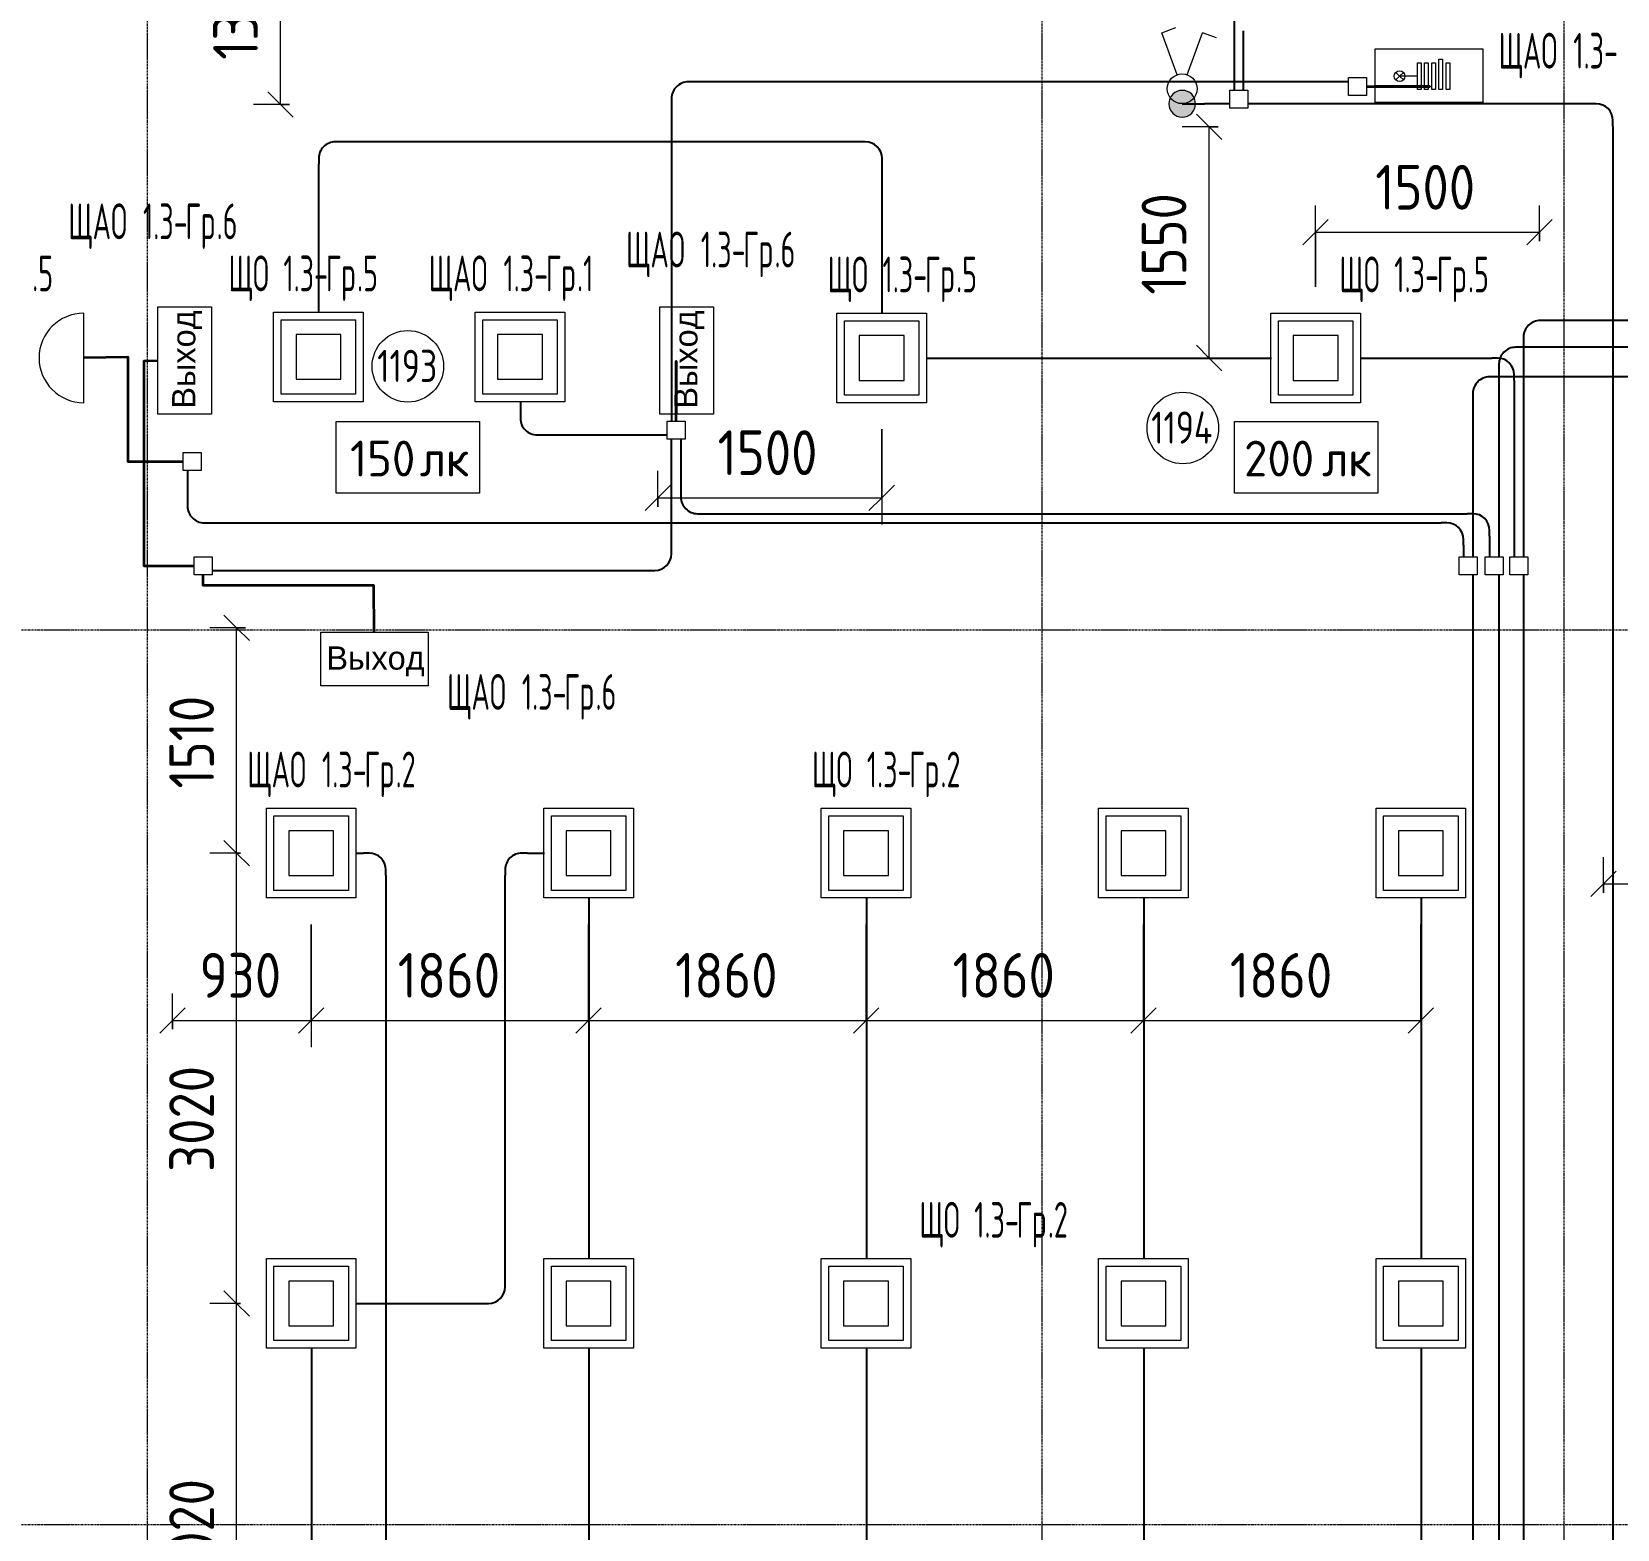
# Model space of a CAD drawing. Header units: millimetres. Extents: x -4730 to 98194, y -4296 to 93388.
# Drawn here: x 77226 to 87858, y 72470 to 82513 of the extents above; entities that cross this region are included whole.
import ezdxf

# ---------------------------------------------------------------- set-up
doc = ezdxf.new("R2010")
doc.units = ezdxf.units.MM
doc.linetypes.add('Линия сетки', pattern=[22.225, 12.7, -3.175, 3.175, -3.175])
for name, color, linetype, lineweight, true_color in [('Короба', 7, 'Continuous', 25, 0x008000), ('Опуск', 7, 'Continuous', 18, 0x007f00), ('Соединительные детали коробов', 7, 'Continuous', 25, 0x008000), ('Типовые аннотации', 5, 'Continuous', 18, 0x0000ff)]:
    doc.layers.add(name, color=color, linetype=linetype, lineweight=lineweight, true_color=true_color)
for name, color, linetype, lineweight in [('Марки помещений', 7, 'Continuous', 9), ('Марки силовых электроприборов', 7, 'Continuous', 9), ('Оси', 7, 'Continuous', 9), ('Провода', 7, 'Continuous', 35), ('Размеры', 7, 'Continuous', 9), ('Размеры-120', 7, 'Continuous', 9)]:
    doc.layers.add(name, color=color, linetype=linetype, lineweight=lineweight)
doc.styles.add('Arial', font='arial.ttf', dxfattribs={"height": 156})
doc.styles.add('GOST Common', font='GOST_Common.ttf', dxfattribs={"width": 0.6, "height": 240})
doc.styles.add('GOST Common_1', font='GOST_Common.ttf', dxfattribs={"width": 0.9, "height": 300})
doc.styles.add('GOST Common_2', font='GOST_Common.ttf', dxfattribs={"height": 240})
doc.styles.add('GOST Common_3', font='GOST_Common.ttf', dxfattribs={"width": 0.8, "height": 216})
doc.dimstyles.new('ADSK_Проверочный', dxfattribs={"dimscale": 304.8, "dimtxt": 301.714499, "dimasz": 0.556693, "dimexe": 0.590551, "dimexo": 0.590551, "dimgap": 0.19685, "dimtad": 1, "dimdec": 3, "dimrnd": 0.001, "dimdsep": 46, "dimtxsty": 'GOST Common_1', "dimblk1": 'OBLIQUE', "dimblk2": 'OBLIQUE', "dimsah": 1, "dimcen": 0.09, "dimazin": 0, "dimtfac": 1, "dimtdec": 4, "dimtix": 1, "dimtmove": 0, "dimatfit": 3, "dimfxl": 1, "dimtvp": 1, "dimtolj": 1, "dimtzin": 0, "dimarcsym": 2})
doc.dimstyles.new('ADSK_Проверочный_1', dxfattribs={"dimscale": 304.8, "dimtxt": 301.714499, "dimasz": 0.556693, "dimexe": 0.590551, "dimexo": 0.590551, "dimgap": 0.19685, "dimtad": 1, "dimdec": 3, "dimrnd": 0.001, "dimdsep": 46, "dimtxsty": 'GOST Common_1', "dimblk1": 'OBLIQUE', "dimblk2": 'OBLIQUE', "dimsah": 1, "dimcen": 0.09, "dimazin": 0, "dimtfac": 1, "dimtdec": 4, "dimtix": 1, "dimtmove": 2, "dimatfit": 3, "dimfxl": 1, "dimtvp": 1, "dimtolj": 1, "dimtzin": 0, "dimarcsym": 2})
doc.dimstyles.new('ADSK_Проверочный_3', dxfattribs={"dimscale": 304.8, "dimtxt": 301.714499, "dimasz": 0.556693, "dimexe": 0.590551, "dimexo": 0.590551, "dimgap": 0.19685, "dimtad": 1, "dimdec": 3, "dimrnd": 0.001, "dimdsep": 46, "dimtxsty": 'GOST Common_1', "dimblk1": 'OBLIQUE', "dimblk2": 'OBLIQUE', "dimsah": 1, "dimcen": 0.09, "dimazin": 0, "dimtfac": 1, "dimtdec": 4, "dimtix": 1, "dimtmove": 0, "dimatfit": 3, "dimfxl": 1, "dimtvp": 1, "dimtolj": 1, "dimtzin": 0, "dimarcsym": 2})

# ---------------------------------------------------------------- blocks, each defined once
blk = doc.blocks.new('M_Короб_ отвод - Плоский торец - ПВХ - Стандартная-V1-1-й этаж')
at = {"layer": 'Соединительные детали коробов'}
for p, q in [((13680, 60610), (13680, 60610)), ((13680, 60610), (13791.95, 60610)), ((13791.95, 60610), (13830.05, 60610))]:
    blk.add_line(p, q, dxfattribs=at)
blk = doc.blocks.new('M_Короб_ отвод - Плоский торец - ПВХ - Стандартная-2386742-1-й этаж')
at = {"layer": 'Соединительные детали коробов'}
for p, q in [((0, 111.95), (0, 150.05)), ((-150.05, 0), (-111.95, 0))]:
    blk.add_line(p, q, dxfattribs=at)
blk.add_arc((-111.95, 111.95), 111.95, 270, 0, dxfattribs=at)
blk = doc.blocks.new('DIMBLOCK246-1-й этаж')
at = {"layer": 'Размеры-120'}
for p, q in [((78894, 83325), (78809, 83410)), ((79010, 83325), (78714, 83325)), ((78894, 82025), (78894, 83325)), ((78894, 83325), (78979, 83240)), ((78894, 83325), (79010, 83325)), ((78894, 82025), (78809, 82110)), ((78954, 82025), (78714, 82025)), ((78894, 82025), (78979, 81940)), ((78894, 82025), (78954, 82025))]:
    blk.add_line(p, q, dxfattribs=at)
at = {"layer": 'Размеры-120', "color": 0, "insert": (78442, 82325), "char_height": 300, "width": 840.71, "attachment_point": 1, "rotation": 90, "line_spacing_factor": 1.022761, "style": 'GOST Common_1'}
blk.add_mtext('1300', dxfattribs=at)
blk = doc.blocks.new('_Oblique')
at = {"color": 0, "linetype": 'ByBlock', "lineweight": -2}
blk.add_line((-0.5, -0.5), (0.5, 0.5), dxfattribs=at)
blk = doc.blocks.new('DIMBLOCK250-1-й этаж')
at = {"layer": 'Размеры-120'}
for p, q in [((88665, 77737), (88665, 76618)), ((88665, 76798), (88665, 77737)), ((87765, 76738), (87765, 76978)), ((87765, 76798), (87850, 76883)), ((88665, 76798), (88750, 76883)), ((87765, 76798), (87680, 76713)), ((87765, 76798), (88665, 76798)), ((87765, 76798), (87765, 76738)), ((88665, 76798), (88580, 76713))]:
    blk.add_line(p, q, dxfattribs=at)
at = {"layer": 'Размеры-120', "color": 0, "insert": (87931, 77250), "char_height": 300, "width": 681.16, "attachment_point": 1, "line_spacing_factor": 1.022761, "style": 'GOST Common_1'}
blk.add_mtext('900', dxfattribs=at)
blk = doc.blocks.new('DIMBLOCK259-1-й этаж')
at = {"layer": 'Размеры-120'}
for p, q in [((85181, 81875), (84941, 81875)), ((85121, 81875), (85036, 81960)), ((85121, 80325), (85121, 81875)), ((85121, 81875), (85205, 81790)), ((85121, 81875), (85181, 81875)), ((85121, 80325), (85036, 80410)), ((85360, 80325), (84941, 80325)), ((85121, 80325), (85205, 80240)), ((85121, 80325), (85360, 80325))]:
    blk.add_line(p, q, dxfattribs=at)
at = {"layer": 'Размеры-120', "color": 0, "insert": (84668, 80750), "char_height": 300, "width": 840.71, "attachment_point": 1, "rotation": 90, "line_spacing_factor": 1.022761, "style": 'GOST Common_1'}
blk.add_mtext('1550', dxfattribs=at)
blk = doc.blocks.new('DIMBLOCK260-1-й этаж')
at = {"layer": 'Размеры-120'}
for p, q in [((82925, 79848), (82925, 79208)), ((82925, 79388), (82925, 79848)), ((81425, 79328), (81425, 79568)), ((81425, 79388), (81510, 79473)), ((82925, 79388), (83010, 79473)), ((81425, 79388), (81340, 79303)), ((81425, 79388), (82925, 79388)), ((81425, 79388), (81425, 79328)), ((82925, 79388), (82840, 79303))]:
    blk.add_line(p, q, dxfattribs=at)
at = {"layer": 'Размеры-120', "color": 0, "insert": (81825, 79840), "char_height": 300, "width": 840.71, "attachment_point": 1, "line_spacing_factor": 1.022761, "style": 'GOST Common_1'}
blk.add_mtext('1500', dxfattribs=at)
blk = doc.blocks.new('DIMBLOCK261-1-й этаж')
at = {"layer": 'Размеры-120'}
for p, q in [((85835, 80802), (85835, 81348)), ((87335, 81108), (87335, 81348)), ((85835, 81168), (85920, 81253)), ((87335, 81168), (87420, 81253)), ((85835, 81168), (85750, 81083)), ((85835, 81168), (87335, 81168)), ((85835, 81168), (85835, 80802)), ((87335, 81168), (87250, 81083)), ((87335, 81168), (87335, 81108))]:
    blk.add_line(p, q, dxfattribs=at)
at = {"layer": 'Размеры-120', "color": 0, "insert": (86235, 81620), "char_height": 300, "width": 840.71, "attachment_point": 1, "line_spacing_factor": 1.022761, "style": 'GOST Common_1'}
blk.add_mtext('1500', dxfattribs=at)
blk = doc.blocks.new('DIMBLOCK262-1-й этаж')
at = {"layer": 'Размеры-120'}
for p, q in [((79100, 76527), (79100, 75703)), ((79100, 75883), (79100, 76527)), ((78170, 75823), (78170, 76063)), ((78170, 75883), (78255, 75968)), ((79100, 75883), (79185, 75968)), ((78170, 75883), (78085, 75798)), ((78170, 75883), (79100, 75883)), ((78170, 75883), (78170, 75823)), ((79100, 75883), (79015, 75798))]:
    blk.add_line(p, q, dxfattribs=at)
at = {"layer": 'Размеры-120', "color": 0, "insert": (78351, 76335), "char_height": 300, "width": 681.16, "attachment_point": 1, "line_spacing_factor": 1.022761, "style": 'GOST Common_1'}
blk.add_mtext('930', dxfattribs=at)
blk = doc.blocks.new('DIMBLOCK263-1-й этаж')
at = {"layer": 'Размеры-120'}
for p, q in [((79100, 76527), (79100, 75703)), ((79100, 75883), (79100, 76527)), ((80960, 76527), (80960, 75703)), ((80960, 75883), (80960, 76527)), ((79100, 75883), (79185, 75968)), ((80960, 75883), (81045, 75968)), ((79100, 75883), (79015, 75798)), ((79100, 75883), (80960, 75883)), ((80960, 75883), (80875, 75798))]:
    blk.add_line(p, q, dxfattribs=at)
at = {"layer": 'Размеры-120', "color": 0, "insert": (79680, 76335), "char_height": 300, "width": 840.71, "attachment_point": 1, "line_spacing_factor": 1.022761, "style": 'GOST Common_1'}
blk.add_mtext('1860', dxfattribs=at)
blk = doc.blocks.new('DIMBLOCK264-1-й этаж')
at = {"layer": 'Размеры-120'}
for p, q in [((80960, 76527), (80960, 75703)), ((80960, 75883), (80960, 76527)), ((82820, 76527), (82820, 75703)), ((82820, 75883), (82820, 76527)), ((80960, 75883), (81045, 75968)), ((82820, 75883), (82905, 75968)), ((80960, 75883), (80875, 75798)), ((80960, 75883), (82820, 75883)), ((82820, 75883), (82735, 75798))]:
    blk.add_line(p, q, dxfattribs=at)
at = {"layer": 'Размеры-120', "color": 0, "insert": (81540, 76335), "char_height": 300, "width": 840.71, "attachment_point": 1, "line_spacing_factor": 1.022761, "style": 'GOST Common_1'}
blk.add_mtext('1860', dxfattribs=at)
blk = doc.blocks.new('DIMBLOCK265-1-й этаж')
at = {"layer": 'Размеры-120'}
for p, q in [((82820, 76527), (82820, 75703)), ((82820, 75883), (82820, 76527)), ((84680, 76527), (84680, 75703)), ((84680, 75883), (84680, 76527)), ((82820, 75883), (82905, 75968)), ((84680, 75883), (84765, 75968)), ((82820, 75883), (82735, 75798)), ((82820, 75883), (84680, 75883)), ((84680, 75883), (84595, 75798))]:
    blk.add_line(p, q, dxfattribs=at)
at = {"layer": 'Размеры-120', "color": 0, "insert": (83400, 76335), "char_height": 300, "width": 840.71, "attachment_point": 1, "line_spacing_factor": 1.022761, "style": 'GOST Common_1'}
blk.add_mtext('1860', dxfattribs=at)
blk = doc.blocks.new('DIMBLOCK266-1-й этаж')
at = {"layer": 'Размеры-120'}
for p, q in [((84680, 76527), (84680, 75703)), ((84680, 75883), (84680, 76527)), ((86540, 76527), (86540, 75703)), ((86540, 75883), (86540, 76527)), ((84680, 75883), (84765, 75968)), ((86540, 75883), (86625, 75968)), ((84680, 75883), (84595, 75798)), ((84680, 75883), (86540, 75883)), ((86540, 75883), (86455, 75798))]:
    blk.add_line(p, q, dxfattribs=at)
at = {"layer": 'Размеры-120', "color": 0, "insert": (85260, 76335), "char_height": 300, "width": 840.71, "attachment_point": 1, "line_spacing_factor": 1.022761, "style": 'GOST Common_1'}
blk.add_mtext('1860', dxfattribs=at)
blk = doc.blocks.new('DIMBLOCK267-1-й этаж')
at = {"layer": 'Размеры-120'}
for p, q in [((78600, 78515), (78515, 78600)), ((78660, 78515), (78420, 78515)), ((78600, 77005), (78600, 78515)), ((78600, 78515), (78685, 78430)), ((78600, 78515), (78660, 78515)), ((78600, 77005), (78515, 77090)), ((78625, 77005), (78420, 77005)), ((78600, 77005), (78685, 76920)), ((78600, 77005), (78625, 77005))]:
    blk.add_line(p, q, dxfattribs=at)
at = {"layer": 'Размеры-120', "color": 0, "insert": (78148, 77438), "char_height": 300, "width": 773.21, "attachment_point": 1, "rotation": 90, "line_spacing_factor": 1.022761, "style": 'GOST Common_1'}
blk.add_mtext('1510', dxfattribs=at)
blk = doc.blocks.new('DIMBLOCK269-1-й этаж')
at = {"layer": 'Размеры-120'}
for p, q in [((78600, 73985), (78515, 74070)), ((78625, 73985), (78420, 73985)), ((78600, 70965), (78600, 73985)), ((78600, 73985), (78685, 73900)), ((78600, 73985), (78625, 73985)), ((78600, 70965), (78515, 71050)), ((78625, 70965), (78420, 70965)), ((78600, 70965), (78685, 70880)), ((78600, 70965), (78625, 70965))]:
    blk.add_line(p, q, dxfattribs=at)
at = {"layer": 'Размеры-120', "color": 0, "insert": (78148, 72097), "char_height": 300, "width": 908.21, "attachment_point": 1, "rotation": 90, "line_spacing_factor": 1.022761, "style": 'GOST Common_1'}
blk.add_mtext('3020', dxfattribs=at)
blk = doc.blocks.new('DIMBLOCK270-1-й этаж')
at = {"layer": 'Размеры-120'}
for p, q in [((78600, 77005), (78515, 77090)), ((78625, 77005), (78420, 77005)), ((78600, 73985), (78600, 77005)), ((78600, 77005), (78685, 76920)), ((78600, 77005), (78625, 77005)), ((78600, 73985), (78515, 74070)), ((78625, 73985), (78420, 73985)), ((78600, 73985), (78685, 73900)), ((78600, 73985), (78625, 73985))]:
    blk.add_line(p, q, dxfattribs=at)
at = {"layer": 'Размеры-120', "color": 0, "insert": (78148, 74867), "char_height": 300, "width": 908.21, "attachment_point": 1, "rotation": 90, "line_spacing_factor": 1.022761, "style": 'GOST Common_1'}
blk.add_mtext('3020', dxfattribs=at)
blk = doc.blocks.new('ADSK_Марка_Помещение_1_ГОСТ21-501-2011 - Номер-85995-1-й этаж')
at = {"layer": 'Марки помещений'}
blk.add_circle((0, 0), 2, dxfattribs=at)
blk = doc.blocks.new('Морка помещения_освещённость_ - Морка помещения_освещённость_-1484368-1-й этаж')
at = {"layer": 'Марки помещений', "color": 190, "true_color": 0x8000ff}
for p, q in [((-4, 0), (-4, 4)), ((-4, 4), (4, 4)), ((4, 4), (4, 0)), ((4, 0), (-4, 0))]:
    blk.add_line(p, q, dxfattribs=at)

msp = doc.modelspace()

# ---------------------------------------------------------------- hatches: boundary and pattern name
at = {"layer": 'Опуск'}
h = msp.add_hatch(color=256, dxfattribs=at)
edge = h.paths.add_edge_path(flags=0)
edge.add_arc((84940, 82030), 90, 180, 360)
edge.add_arc((84940, 82030), 90, 0, 180)

# ---------------------------------------------------------------- linework, layer by layer
at = {"layer": 'Короба'}
for p, q in [((85288.5, 82594.95), (85288.5, 82121.5)), ((85351.5, 82121.5), (85351.5, 82519.8579)), ((86055.6175, 82176.6228), (81665.7905, 82176.6228)), ((81515.7405, 82026.5728), (81515.7405, 79900.9827)), ((85260, 82030), (85090.05, 82030)), ((87678.45, 82030), (85380, 82030)), ((87828.5, 81879.95), (87828.5, 66113.5)), ((82777.214, 81775), (79300.209, 81775)), ((79150.159, 80629.4964), (79150.159, 81624.95)), ((82927.264, 80622.5), (82927.264, 81624.95)), ((90173.8173, 80577.0076), (87379.1831, 80577.0076)), ((90173.8173, 80397.0076), (87214.1831, 80397.0076)), ((87229.1331, 80426.9576), (87229.1331, 78991.0663)), ((83224.764, 80325), (85539.764, 80325)), ((86134.764, 80325), (87016.0831, 80325)), ((90173.8173, 80198.5), (87039.1831, 80198.5)), ((87064.1331, 80246.9576), (87064.1331, 78991.0663)), ((87166.1331, 80174.95), (87166.1331, 78991.0663)), ((80502.264, 80034.4964), (80502.264, 79959.5327)), ((86889.1331, 80048.45), (86889.1331, 78991.0663)), ((80652.314, 79809.4827), (81487.2405, 79809.4827)), ((81515.7405, 79049.9295), (81515.7405, 79780.9827)), ((81578.7405, 79780.9827), (81578.7405, 79431.0327)), ((78270.1101, 79570.369), (78270.1101, 79370.05)), ((78420.1601, 79220), (86676.0831, 79220)), ((81728.7905, 79280.9827), (86851.0831, 79280.9827)), ((87001.1331, 79130.9327), (87001.1331, 78991.0663)), ((86826.1331, 79069.95), (86826.1331, 78991.0663)), ((78435.0769, 78899.8795), (81365.6905, 78899.8795)), ((86889.1331, 78871.0663), (86889.1331, 66070.05)), ((87064.1331, 78871.0663), (87064.1331, 65950.05)), ((87229.1331, 78871.0663), (87229.1331, 65850.05)), ((79399.764, 77005), (79449.714, 77005)), ((80550.05, 77005), (80664.764, 77005)), ((79599.764, 76854.95), (79599.764, 68095.05)), ((80400, 74135.05), (80400, 76854.95)), ((80962.264, 76707.5), (80962.264, 74282.5)), ((82822.264, 76707.5), (82822.264, 74282.5)), ((84682.264, 76707.5), (84682.264, 74282.5)), ((86542.264, 76707.5), (86542.264, 74282.5)), ((79399.764, 73985), (80249.95, 73985)), ((79102.264, 73687.5), (79102.264, 71262.5)), ((80962.264, 73687.5), (80962.264, 71262.5)), ((82822.264, 73687.5), (82822.264, 71262.5)), ((84682.264, 73687.5), (84682.264, 71262.5)), ((86542.264, 73687.5), (86542.264, 71262.5))]:
    msp.add_line(p, q, dxfattribs=at)
at = {"layer": 'Опуск'}
for start, end in [(0, 180), (180, 0)]:
    msp.add_arc((84940, 82030), 90, start, end, dxfattribs=at)
at = {"layer": 'Оси', "linetype": 'Линия сетки'}
for p, q in [((78000, 93388.3703), (78000, -3096.3487)), ((84000, 93388.3703), (84000, -3096.3487)), ((87500, 93388.3703), (87500, -3096.3487)), ((98194.2682, 78500), (-3530.0173, 78500)), ((98194.2682, 72500), (-3530.0173, 72500))]:
    msp.add_line(p, q, dxfattribs=at)
at = {"layer": 'Провода', "flags": 128}
for points in [[(86175.6175, 82145.123), (86600, 82145.1248), (86234.9821, 82145.1248)], [(77575, 80327.5764), (77870, 80331.9176), (77870, 79630.3711), (78241.6101, 79630.3693)], [(78071.501, 80305.0611), (77978.2463, 80303.3486), (77978.2463, 78931.3815), (78315.0769, 78931.3798)], [(81547.2399, 79900.9827), (81547.2357, 80303.3486), (81547.2357, 79948.3665)], [(79522.9329, 78486.7452), (79519.7461, 78800), (78375.0721, 78800), (78375.0747, 78871.3795)]]:
    msp.add_lwpolyline(points, dxfattribs=at)
at = {"layer": 'Типовые аннотации'}
for p, q in [((84803.1919, 82506.5204), (84897.1612, 82540.7224)), ((84905.798, 82224.6126), (84803.1919, 82506.5204)), ((84974.202, 82224.6126), (85076.8081, 82506.5204)), ((85170.7773, 82472.3184), (85076.8081, 82506.5204)), ((78847.895, 80631.9964), (79447.895, 80631.9964)), ((78847.895, 80031.9964), (78847.895, 80631.9964)), ((79447.895, 80631.9964), (79447.895, 80031.9964)), ((82625, 80625), (83225, 80625)), ((82625, 80025), (82625, 80625)), ((83225, 80625), (83225, 80025)), ((85535, 80625), (86135, 80625)), ((85535, 80025), (85535, 80625)), ((86135, 80625), (86135, 80025)), ((78897.895, 80581.9964), (79397.895, 80581.9964)), ((78897.895, 80081.9964), (78897.895, 80581.9964)), ((79397.895, 80581.9964), (79397.895, 80081.9964)), ((82675, 80575), (83175, 80575)), ((82675, 80075), (82675, 80575)), ((83175, 80575), (83175, 80075)), ((85585, 80575), (86085, 80575)), ((85585, 80075), (85585, 80575)), ((86085, 80575), (86085, 80075)), ((78997.895, 80481.9964), (78997.895, 80181.9964)), ((79297.895, 80481.9964), (78997.895, 80481.9964)), ((79297.895, 80181.9964), (79297.895, 80481.9964)), ((82775, 80475), (82775, 80175)), ((83075, 80475), (82775, 80475)), ((83075, 80175), (83075, 80475)), ((85685, 80475), (85685, 80175)), ((85985, 80475), (85685, 80475)), ((85985, 80175), (85985, 80475)), ((78997.895, 80181.9964), (79297.895, 80181.9964)), ((82775, 80175), (83075, 80175)), ((85685, 80175), (85985, 80175)), ((79397.895, 80081.9964), (78897.895, 80081.9964)), ((83175, 80075), (82675, 80075)), ((86085, 80075), (85585, 80075)), ((79447.895, 80031.9964), (78847.895, 80031.9964)), ((83225, 80025), (82625, 80025)), ((86135, 80025), (85535, 80025)), ((80660, 77305), (81260, 77305)), ((80660, 76705), (80660, 77305)), ((81260, 77305), (81260, 76705)), ((82520, 77305), (83120, 77305)), ((82520, 76705), (82520, 77305)), ((83120, 77305), (83120, 76705)), ((84380, 77305), (84980, 77305)), ((84380, 76705), (84380, 77305)), ((84980, 77305), (84980, 76705)), ((86240, 77305), (86840, 77305)), ((86240, 76705), (86240, 77305)), ((86840, 77305), (86840, 76705)), ((80710, 77255), (81210, 77255)), ((80710, 76755), (80710, 77255)), ((81210, 77255), (81210, 76755)), ((82570, 77255), (83070, 77255)), ((82570, 76755), (82570, 77255)), ((83070, 77255), (83070, 76755)), ((84430, 77255), (84930, 77255)), ((84430, 76755), (84430, 77255)), ((84930, 77255), (84930, 76755)), ((86290, 77255), (86790, 77255)), ((86290, 76755), (86290, 77255)), ((86790, 77255), (86790, 76755)), ((80810, 77155), (80810, 76855)), ((81110, 77155), (80810, 77155)), ((81110, 76855), (81110, 77155)), ((82670, 77155), (82670, 76855)), ((82970, 77155), (82670, 77155)), ((82970, 76855), (82970, 77155)), ((84530, 77155), (84530, 76855)), ((84830, 77155), (84530, 77155)), ((84830, 76855), (84830, 77155)), ((86390, 77155), (86390, 76855)), ((86690, 77155), (86390, 77155)), ((86690, 76855), (86690, 77155)), ((80810, 76855), (81110, 76855)), ((82670, 76855), (82970, 76855)), ((84530, 76855), (84830, 76855)), ((86390, 76855), (86690, 76855)), ((81260, 76705), (80660, 76705)), ((81210, 76755), (80710, 76755)), ((83120, 76705), (82520, 76705)), ((83070, 76755), (82570, 76755)), ((84980, 76705), (84380, 76705)), ((84930, 76755), (84430, 76755)), ((86840, 76705), (86240, 76705)), ((86790, 76755), (86290, 76755)), ((78800, 74285), (79400, 74285)), ((78800, 73685), (78800, 74285)), ((78850, 74235), (79350, 74235)), ((78850, 73735), (78850, 74235)), ((79350, 74235), (79350, 73735)), ((79400, 74285), (79400, 73685)), ((80660, 74285), (81260, 74285)), ((80660, 73685), (80660, 74285)), ((80710, 74235), (81210, 74235)), ((80710, 73735), (80710, 74235)), ((81210, 74235), (81210, 73735)), ((81260, 74285), (81260, 73685)), ((82520, 74285), (83120, 74285)), ((82520, 73685), (82520, 74285)), ((82570, 74235), (83070, 74235)), ((82570, 73735), (82570, 74235)), ((83070, 74235), (83070, 73735)), ((83120, 74285), (83120, 73685)), ((84380, 74285), (84980, 74285)), ((84380, 73685), (84380, 74285)), ((84430, 74235), (84930, 74235)), ((84430, 73735), (84430, 74235)), ((84930, 74235), (84930, 73735)), ((84980, 74285), (84980, 73685)), ((86240, 74285), (86840, 74285)), ((86240, 73685), (86240, 74285)), ((86290, 74235), (86790, 74235)), ((86290, 73735), (86290, 74235)), ((86790, 74235), (86790, 73735)), ((86840, 74285), (86840, 73685)), ((78950, 74135), (78950, 73835)), ((79250, 74135), (78950, 74135)), ((79250, 73835), (79250, 74135)), ((80810, 74135), (80810, 73835)), ((81110, 74135), (80810, 74135)), ((81110, 73835), (81110, 74135)), ((82670, 74135), (82670, 73835)), ((82970, 74135), (82670, 74135)), ((82970, 73835), (82970, 74135)), ((84530, 74135), (84530, 73835)), ((84830, 74135), (84530, 74135)), ((84830, 73835), (84830, 74135)), ((86390, 74135), (86390, 73835)), ((86690, 74135), (86390, 74135)), ((86690, 73835), (86690, 74135)), ((78950, 73835), (79250, 73835)), ((80810, 73835), (81110, 73835)), ((82670, 73835), (82970, 73835)), ((84530, 73835), (84830, 73835)), ((86390, 73835), (86690, 73835)), ((79400, 73685), (78800, 73685)), ((79350, 73735), (78850, 73735)), ((81260, 73685), (80660, 73685)), ((81210, 73735), (80710, 73735)), ((83120, 73685), (82520, 73685)), ((83070, 73735), (82570, 73735)), ((84980, 73685), (84380, 73685)), ((84930, 73735), (84430, 73735)), ((86840, 73685), (86240, 73685)), ((86790, 73735), (86290, 73735))]:
    msp.add_line(p, q, dxfattribs=at)
at = {"layer": 'Типовые аннотации', "color": 1, "true_color": 0xff0000}
for p, q in [((86234.9821, 82038.2548), (86234.9821, 82398.2548)), ((86234.9821, 82398.2548), (86954.9821, 82398.2548)), ((86954.9821, 82398.2548), (86954.9821, 82038.2548)), ((86517.8665, 82305.153), (86541.8665, 82305.153)), ((86517.8665, 82125.153), (86517.8665, 82305.153)), ((86541.8665, 82305.153), (86541.8665, 82125.153)), ((86565.8665, 82305.153), (86589.8665, 82305.153)), ((86565.8665, 82125.153), (86565.8665, 82305.153)), ((86589.8665, 82305.153), (86589.8665, 82125.153)), ((86613.8665, 82305.153), (86637.8665, 82305.153)), ((86613.8665, 82125.153), (86613.8665, 82305.153)), ((86637.8665, 82305.153), (86637.8665, 82125.153)), ((86661.8665, 82329.153), (86685.8665, 82329.153)), ((86661.8665, 82125.153), (86661.8665, 82329.153)), ((86685.8665, 82329.153), (86685.8665, 82125.153)), ((86709.8665, 82305.153), (86733.8665, 82305.153)), ((86709.8665, 82125.153), (86709.8665, 82305.153)), ((86733.8665, 82305.153), (86733.8665, 82125.153)), ((86055.6175, 82205.1228), (86175.6175, 82205.1228)), ((86055.6175, 82085.1228), (86055.6175, 82205.1228)), ((86175.6175, 82205.1228), (86175.6175, 82085.1228)), ((86372.4107, 82240.6088), (86397.8665, 82215.153)), ((86397.8665, 82215.153), (86372.4107, 82189.6971)), ((86423.3224, 82240.6088), (86397.8665, 82215.153)), ((86517.8665, 82215.153), (86397.8665, 82215.153)), ((86397.8665, 82215.153), (86423.3224, 82189.6971)), ((86175.6175, 82085.1228), (86055.6175, 82085.1228)), ((86541.8665, 82125.153), (86517.8665, 82125.153)), ((86589.8665, 82125.153), (86565.8665, 82125.153)), ((86637.8665, 82125.153), (86613.8665, 82125.153)), ((86685.8665, 82125.153), (86661.8665, 82125.153)), ((86733.8665, 82125.153), (86709.8665, 82125.153)), ((86954.9821, 82038.2548), (86234.9821, 82038.2548)), ((77575, 80025.369), (77575, 80625.369)), ((80200, 80631.9964), (80800, 80631.9964)), ((80200, 80031.9964), (80200, 80631.9964)), ((80800, 80631.9964), (80800, 80031.9964)), ((80250, 80581.9964), (80750, 80581.9964)), ((80250, 80081.9964), (80250, 80581.9964)), ((80750, 80581.9964), (80750, 80081.9964)), ((80350, 80481.9964), (80350, 80181.9964)), ((80650, 80481.9964), (80350, 80481.9964)), ((80650, 80181.9964), (80650, 80481.9964)), ((80350, 80181.9964), (80650, 80181.9964)), ((80750, 80081.9964), (80250, 80081.9964)), ((80800, 80031.9964), (80200, 80031.9964)), ((81487.2405, 79900.9827), (81607.2405, 79900.9827)), ((81487.2405, 79780.9827), (81487.2405, 79900.9827)), ((81607.2405, 79900.9827), (81607.2405, 79780.9827)), ((81607.2405, 79780.9827), (81487.2405, 79780.9827)), ((78241.6101, 79690.369), (78361.6101, 79690.369)), ((78241.6101, 79570.369), (78241.6101, 79690.369)), ((78361.6101, 79690.369), (78361.6101, 79570.369)), ((78361.6101, 79570.369), (78241.6101, 79570.369)), ((78315.0769, 78991.3795), (78435.0769, 78991.3795)), ((78315.0769, 78871.3795), (78315.0769, 78991.3795)), ((78435.0769, 78991.3795), (78435.0769, 78871.3795)), ((86797.6331, 78991.0663), (86917.6331, 78991.0663)), ((86797.6331, 78871.0663), (86797.6331, 78991.0663)), ((86917.6331, 78991.0663), (86917.6331, 78871.0663)), ((86972.6331, 78991.0663), (87092.6331, 78991.0663)), ((86972.6331, 78871.0663), (86972.6331, 78991.0663)), ((87092.6331, 78991.0663), (87092.6331, 78871.0663)), ((78435.0769, 78871.3795), (78315.0769, 78871.3795)), ((86917.6331, 78871.0663), (86797.6331, 78871.0663)), ((87092.6331, 78871.0663), (86972.6331, 78871.0663)), ((78800, 77305), (79400, 77305)), ((78800, 76705), (78800, 77305)), ((79400, 77305), (79400, 76705)), ((78850, 77255), (79350, 77255)), ((78850, 76755), (78850, 77255)), ((79350, 77255), (79350, 76755)), ((78950, 77155), (78950, 76855)), ((79250, 77155), (78950, 77155)), ((79250, 76855), (79250, 77155)), ((78950, 76855), (79250, 76855)), ((79400, 76705), (78800, 76705)), ((79350, 76755), (78850, 76755))]:
    msp.add_line(p, q, dxfattribs=at)
at = {"layer": 'Типовые аннотации', "color": 16, "true_color": 0x800000}
for p, q in [((85260, 82121.5), (85380, 82121.5)), ((85260, 82001.5), (85260, 82121.5)), ((85380, 82121.5), (85380, 82001.5)), ((85380, 82001.5), (85260, 82001.5)), ((87137.6331, 78991.0663), (87257.6331, 78991.0663)), ((87137.6331, 78871.0663), (87137.6331, 78991.0663)), ((87257.6331, 78991.0663), (87257.6331, 78871.0663)), ((87257.6331, 78871.0663), (87137.6331, 78871.0663))]:
    msp.add_line(p, q, dxfattribs=at)
at = {"layer": 'Типовые аннотации', "color": 96, "true_color": 0x008000}
for p, q in [((78071.501, 79948.3665), (78071.501, 80668.3665)), ((78071.501, 80668.3665), (78431.501, 80668.3665)), ((78431.501, 80668.3665), (78431.501, 79948.3665)), ((81438.2548, 79948.3665), (81438.2548, 80668.3665)), ((81438.2548, 80668.3665), (81798.2548, 80668.3665)), ((81798.2548, 80668.3665), (81798.2548, 79948.3665)), ((78431.501, 79948.3665), (78071.501, 79948.3665)), ((81798.2548, 79948.3665), (81438.2548, 79948.3665)), ((79164.764, 78126.7452), (79164.764, 78486.7452)), ((79164.764, 78486.7452), (79884.764, 78486.7452)), ((79884.764, 78486.7452), (79884.764, 78126.7452)), ((79884.764, 78126.7452), (79164.764, 78126.7452))]:
    msp.add_line(p, q, dxfattribs=at)
at = {"layer": 'Типовые аннотации'}
msp.add_circle((84940, 82130.6433), 100, dxfattribs=at)
at = {"layer": 'Типовые аннотации', "color": 1, "true_color": 0xff0000}
msp.add_circle((86397.8665, 82215.153), 36, dxfattribs=at)
msp.add_arc((77575, 80325.369), 300, 90, 270, dxfattribs=at)

# ---------------------------------------------------------------- block references
at = {"layer": 'Марки помещений', "xscale": 120, "yscale": 120, "zscale": 120}
for p in [(79747.8877, 80269.246), (84944.4235, 79855.5888)]:
    msp.add_blockref('ADSK_Марка_Помещение_1_ГОСТ21-501-2011 - Номер-85995-1-й этаж', p, dxfattribs=at)
at = {"layer": 'Марки помещений', "color": 190, "true_color": 0x8000ff, "xscale": 120, "yscale": 120, "zscale": 120}
for p in [(79747.8877, 79418.7512), (85770.8753, 79418.7512)]:
    msp.add_blockref('Морка помещения_освещённость_ - Морка помещения_освещённость_-1484368-1-й этаж', p, dxfattribs=at)
at = {"layer": 'Соединительные детали коробов'}
for p, rotation in [((81515.7405, 82176.6228), 180), ((87828.5, 82030), 90), ((79150.159, 81775), 180), ((82927.264, 81775), 90), ((87229.1331, 80577.0076), 180), ((87064.1331, 80397.0076), 180), ((87166.1331, 80325), 90), ((86889.1331, 80198.5), 180), ((80502.264, 79809.4827), 270), ((81578.7405, 79280.9827), 270), ((78270.1101, 79220), 270), ((86826.1331, 79220), 90), ((87001.1331, 79280.9827), 90), ((79599.764, 77005), 90), ((80400, 77005), 180)]:
    msp.add_blockref('M_Короб_ отвод - Плоский торец - ПВХ - Стандартная-2386742-1-й этаж', p, dxfattribs=dict(at, rotation=rotation))
for name, p in [('M_Короб_ отвод - Плоский торец - ПВХ - Стандартная-V1-1-й этаж', (71260, 21420)), ('M_Короб_ отвод - Плоский торец - ПВХ - Стандартная-2386742-1-й этаж', (81515.7405, 78899.8795)), ('M_Короб_ отвод - Плоский торец - ПВХ - Стандартная-2386742-1-й этаж', (80400, 73985))]:
    msp.add_blockref(name, p, dxfattribs=at)

# ---------------------------------------------------------------- texts
at = {"layer": 'Марки помещений', "char_height": 216, "attachment_point": 1, "style": 'GOST Common_3'}
for s, insert, width in [('1193', (79542.6118, 80380.0332), 507.9492), ('1194', (84732.4275, 79966.376), 523.3416)]:
    msp.add_mtext(s, dxfattribs=dict(at, insert=insert, width=width))
at = {"layer": 'Марки помещений', "color": 190, "true_color": 0x8000ff, "char_height": 240, "attachment_point": 1, "style": 'GOST Common_2'}
for s, insert, width in [('150', (79360.0039, 79770.4631), 567.59475), ('200', (85354.7914, 79770.4631), 634.9365), ('лк', (79828.3164, 79770.4631), 413.67075), ('лк', (85878.6664, 79770.4631), 413.67075)]:
    msp.add_mtext(s, dxfattribs=dict(at, insert=insert, width=width))
at = {"layer": 'Марки силовых электроприборов', "char_height": 240, "attachment_point": 1, "style": 'GOST Common'}
for s, insert, width in [('ЩАО', (87060.9264, 82505.6296), 502.17705), (' 1.3-', (87475.2639, 82505.6296), 450.2277), ('ЩАО', (77470.2853, 81361.3386), 502.17705), (' 1.3-', (77884.6228, 81361.3386), 450.2277), ('Гр', (78256.0978, 81361.3386), 253.9746), ('.6', (78465.6478, 81361.3386), 178.93665), ('ЩАО', (81210.9477, 81172.1788), 502.17705), (' 1.3-', (81625.2852, 81172.1788), 450.2277), ('Гр', (81996.7602, 81172.1788), 253.9746), ('.6', (82206.3102, 81172.1788), 178.93665), ('.5', (77228.8174, 81012.1788), 178.93665), ('ЩО', (78545.0203, 81012.1788), 340.55685), (' 1.3-', (78826.0078, 81012.1788), 450.2277), ('Гр', (79197.4828, 81012.1788), 253.9746), ('.5', (79407.0328, 81012.1788), 178.93665), ('ЩАО', (79887.0853, 81012.1788), 502.17705), (' 1.3-', (80301.4228, 81012.1788), 450.2277), ('Гр', (80672.8978, 81012.1788), 253.9746), ('.1', (80882.4478, 81012.1788), 138.5316), ('ЩО', (82562.1253, 81005.1824), 340.55685), (' 1.3-', (82843.1128, 81005.1824), 450.2277), ('Гр', (83214.5878, 81005.1824), 253.9746), ('.5', (83424.1378, 81005.1824), 178.93665), ('ЩО', (85993.8864, 81005.1824), 340.55685), (' 1.3-', (86274.8739, 81005.1824), 450.2277), ('Гр', (86646.3489, 81005.1824), 253.9746), ('.5', (86855.8989, 81005.1824), 178.93665), ('ЩАО', (80010.7077, 78205.3942), 502.17705), (' 1.3-', (80425.0452, 78205.3942), 450.2277), ('Гр', (80796.5202, 78205.3942), 253.9746), ('.6', (81006.0702, 78205.3942), 178.93665), ('ЩАО', (78670.5253, 77685.1824), 502.17705), (' 1.3-', (79084.8628, 77685.1824), 450.2277), ('Гр', (79456.3378, 77685.1824), 253.9746), ('.2', (79665.8878, 77685.1824), 178.93665), ('ЩО', (82457.1253, 77685.1824), 340.55685), (' 1.3-', (82738.1128, 77685.1824), 450.2277), ('Гр', (83109.5878, 77685.1824), 253.9746), ('.2', (83319.1378, 77685.1824), 178.93665), ('ЩО', (83177.1253, 74665.1824), 340.55685), (' 1.3-', (83458.1128, 74665.1824), 450.2277), ('Гр', (83829.5878, 74665.1824), 253.9746), ('.2', (84039.1378, 74665.1824), 178.93665)]:
    msp.add_mtext(s, dxfattribs=dict(at, insert=insert, width=width))
at = {"layer": 'Типовые аннотации', "color": 96, "lineweight": 9, "true_color": 0x008000, "char_height": 156, "width": 769.62, "attachment_point": 1, "rotation": 90, "style": 'Arial'}
for insert in [(78167.0156, 79985.0236), (81533.7694, 79985.0236)]:
    msp.add_mtext('Выход', dxfattribs=dict(at, insert=insert))
at = {"layer": 'Типовые аннотации', "color": 96, "lineweight": 9, "true_color": 0x008000, "insert": (79201.4211, 78391.2306), "char_height": 156, "width": 769.62, "attachment_point": 1, "style": 'Arial'}
msp.add_mtext('Выход', dxfattribs=at)

# ---------------------------------------------------------------- dimensions: what is measured, and where the dimension line sits
at = {"layer": 'Размеры'}
for base, p1, p2, dimstyle, override, picture, middle in [((78894.0729, 83325), (78774.091, 82025), (79189.6731, 83325), 'ADSK_Проверочный', {"dimpost": '<>', "dimfxl": 1364.810788}, 'DIMBLOCK246-1-й этаж', (78684.0729, 82675)), ((85120.5476, 81875), (85539.764, 80325), (85000.5657, 81875), 'ADSK_Проверочный', {"dimpost": '<>', "dimfxl": 1641.107783}, 'DIMBLOCK259-1-й этаж', (84910.5476, 81100)), ((78600.3098, 78515), (78804.764, 77005), (78480.3279, 78515), 'ADSK_Проверочный_3', {"dimpost": '<>', "dimfxl": 1544.460677}, 'DIMBLOCK267-1-й этаж', (78390.3098, 77760)), ((78600.3098, 73985), (78804.764, 70965), (78804.764, 73985), 'ADSK_Проверочный_3', {"dimpost": '<>', "dimfxl": 3020}, 'DIMBLOCK269-1-й этаж', (78390.3098, 72475))]:
    dim = msp.add_linear_dim(base=base, p1=p1, p2=p2, angle=90, dimstyle=dimstyle, override=override, dxfattribs=at)
    dim.commit()
    dim.dimension.update_dxf_attribs({"geometry": picture, "text_midpoint": middle})
for base, p1, p2, dimstyle, override, picture, middle in [((87335, 81168.0096), (85835, 80622.5), (87335, 81287.9915), 'ADSK_Проверочный', {"dimpost": '<>', "dimfxl": 1640.999379}, 'DIMBLOCK261-1-й этаж', (86585, 81378.0096)), ((82925, 79388.0911), (81425, 79508.0729), (82925, 80027.5), 'ADSK_Проверочный', {"dimpost": '<>', "dimfxl": 1587.389199}, 'DIMBLOCK260-1-й этаж', (82175, 79598.0911)), ((88665, 76797.8358), (87765, 76917.8177), (88665, 77917.3269), 'ADSK_Проверочный', {"dimpost": '<>', "dimfxl": 1344.997657}, 'DIMBLOCK250-1-й этаж', (88215, 77007.8358)), ((79100, 75882.9171), (78170, 76002.8989), (79100, 76707.5), 'ADSK_Проверочный', {"dimpost": '<>', "dimfxl": 1166.77446}, 'DIMBLOCK262-1-й этаж', (78635, 76092.9171)), ((80960, 75882.9171), (79100, 76707.5), (80960, 76707.5), 'ADSK_Проверочный', {"dimpost": '<>', "dimfxl": 1860}, 'DIMBLOCK263-1-й этаж', (80030, 76092.9171)), ((82820, 75882.9171), (80960, 76707.5), (82820, 76707.5), 'ADSK_Проверочный', {"dimpost": '<>', "dimfxl": 1860}, 'DIMBLOCK264-1-й этаж', (81890, 76092.9171)), ((84680, 75882.9171), (82820, 76707.5), (84680, 76707.5), 'ADSK_Проверочный', {"dimpost": '<>', "dimfxl": 1860}, 'DIMBLOCK265-1-й этаж', (83750, 76092.9171)), ((86540, 75882.9171), (84680, 76707.5), (86540, 76707.5), 'ADSK_Проверочный_3', {"dimpost": '<>', "dimfxl": 1860}, 'DIMBLOCK266-1-й этаж', (85610, 76092.9171))]:
    dim = msp.add_linear_dim(base=base, p1=p1, p2=p2, dimstyle=dimstyle, override=override, dxfattribs=at)
    dim.commit()
    dim.dimension.update_dxf_attribs({"geometry": picture, "text_midpoint": middle})
dim = msp.add_linear_dim(base=(78600.3098, 77005), p1=(78804.764, 73985), p2=(78804.764, 77005), angle=90, dimstyle='ADSK_Проверочный_1', override={"dimpost": '<>', "dimfxl": 3020}, dxfattribs=at)
dim.commit()
dim.dimension.update_dxf_attribs({"geometry": 'DIMBLOCK270-1-й этаж', "text_midpoint": (78348.2613, 75320.8329), "dimtype": 160, "text_rotation": 90})

doc.saveas('drawing.dxf')
